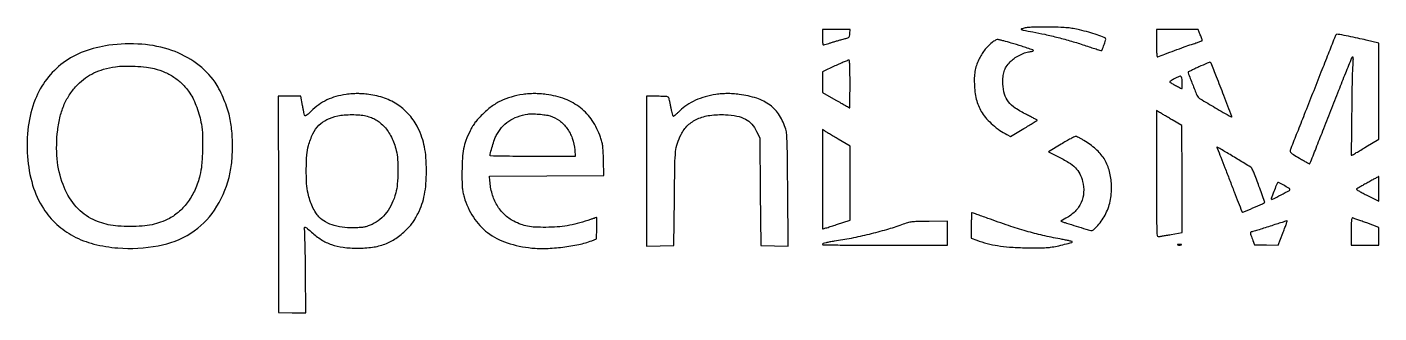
# Model space of a CAD drawing. Extents: x 649 to 2065, y 208 to 508.
import ezdxf

# ---------------------------------------------------------------- set-up
doc = ezdxf.new("R2010")
doc.units = 0

msp = doc.modelspace()

# ---------------------------------------------------------------- linework, layer by layer
for points in [[(1482, 497, 0.011127), (1482.068267, 493.932795, 0.018375), (1482.278586, 491.35, 0.01277), (1482.572376, 489.317256, 0.365517), (1482.948378, 489, 0.065493), (1483.600083, 489.085732, 0.002624), (1485.909896, 489.717156, 0.004577), (1488.640524, 490.506053, 0.003219), (1491.698378, 491.441384, -0.003492), (1495.087725, 492.476091, -0.002638), (1498.823899, 493.566795, -0.002666), (1502.344739, 494.554228, -0.006176), (1505, 495.248498, 0.01136), (1508.55366, 496.217137, 0.119229), (1509.848319, 496.969049, 0.15988), (1510.478546, 498.149989, 0.024988), (1510.807498, 500.807115), (1511.114996, 505), (1496.557498, 505), (1482, 505)], [(1694.5, 506.624577, 0.016985), (1690.494763, 505.626975, 0.678599), (1690.42892, 504.972629, 0.074424), (1692.429581, 504.287188, 0.001651), (1702.5, 502.473427, -0.01128), (1714.970917, 499.978479, -0.00798), (1728.856134, 496.639728, -0.007804), (1743.057812, 492.746859, -0.00893), (1756.503002, 488.572905, 0.001214), (1763.026784, 486.436732, 0.001909), (1768.641305, 484.637041, 0.000465), (1773.561101, 483.085764, 0.076276), (1774.120021, 483, 0.307188), (1775.034939, 483.620673, 0.007251), (1776.973712, 488.70744, 0.009596), (1778.705262, 493.755287, 0.171056), (1778.658592, 495.447311, 0.215967), (1777.280961, 496.807394, 0.007107), (1769.815403, 499.442984, 0.013046), (1761.03969, 502.148704, 0.010575), (1751.5, 504.603209, 0.013548), (1744.800748, 505.986248, 0.020468), (1738.899716, 506.79113, 0.01508), (1731.781197, 507.250708, 0.004094), (1720.5, 507.545508, 0.004301), (1711.155692, 507.632753, 0.009035), (1703.895721, 507.506884, 0.011241), (1698.324274, 507.18401, 0.032455)], [(1832, 490.393011, 0.0036), (1832.052977, 483.034638, 0.018519), (1832.262595, 478.9626, 0.030859), (1832.614874, 476.634295, 0.467459), (1833.25, 476.300098, -0.006198), (1840.785574, 479.290519, -0.002706), (1850.854419, 483.080133, -0.00271), (1860.988007, 486.769309, -0.006033), (1868.75, 489.442348, 0.002464), (1873.063435, 490.893433, 0.004054), (1876.695312, 492.168172, 0.000696), (1879.877771, 493.319248, 0.315469), (1880, 493.493695, 0.08603), (1879.95791, 493.73651, 0.00089), (1879.371733, 495.367347, 0.002831), (1878.680962, 497.245155, 0.001832), (1877.861217, 499.411016), (1875.722435, 505), (1853.861217, 505), (1832, 505)], [(2019.070009, 497.75, -0.000776), (2018.380819, 495.996863, -0.000004), (2011.791029, 479.310469, -0.000019), (2004.277413, 460.287361, -0.000012), (1995.526934, 438.136705, 0.000047), (1986.779045, 415.988109, 0.000073), (1979.273554, 396.971775, 0.000017), (1972.689711, 380.281788, 0.003096), (1972.020336, 378.553487, 0.18261), (1972.017282, 377.086703, 0.12514), (1972.97847, 375.706001, 0.0416), (1975.467134, 373.889512, 0.004255), (1981.731972, 370.143926, 0.003083), (1985.800346, 367.791897, 0.005073), (1989.273354, 365.858949, 0.001067), (1992.322729, 364.210496, 0.331071), (1992.581938, 364.248604, 0.102763), (1992.764541, 364.526958, 0.000019), (1999.165643, 380.753287, 0.000433), (2006.2378, 398.728312, 0.000262), (2014.581255, 420.021461, -0.000824), (2022.97117, 441.362518, -0.001332), (2030.190878, 459.496929, -0.000188), (2036.654297, 475.589196, -0.095279), (2037.241036, 476.5, -0.5916), (2037.607507, 476.402544, -0.047391), (2037.794045, 475.149051, -0.023791), (2037.806449, 472.871683, -0.007665), (2037.612515, 469.5, 0.014048), (2036.879545, 453.109702, 0.001567), (2036.37624, 415.724048, 0.000145), (2035.953402, 373.602068, 0.574071), (2036.61801, 373.205241, 0.008027), (2037.276274, 373.582183, 0.000109), (2041.279978, 375.962151, 0.000309), (2045.916577, 378.723575, 0.000203), (2051.25, 381.907403), (2065, 390.123141), (2065, 440.386366), (2065, 490.649592), (2051.75, 493.864265, 0.006096), (2042.822162, 495.915389, 0.004607), (2032.971856, 497.957518, 0.002834), (2023.846945, 499.708051, 0.045558), (2020.725249, 499.998633, 0.195677), (2020.369183, 499.854469, 0.04129), (2019.919438, 499.338661, 0.037482), (2019.463878, 498.611422, 0.027928)], [(734.674045, 488.45524, 0.055835), (708.714284, 481.910667, 0.069092), (686.811179, 470.044989, 0.071983), (669.646751, 453.127312, 0.068149), (657.600581, 431.734064, 0.062242), (650.28957, 403.388439, 0.050799), (649.456118, 372.049442, 0.051858), (654.889379, 341.94284, 0.073983), (666.19101, 317.291445, 0.0629), (680.167426, 300.805315, 0.063849), (697.738461, 288.408098, 0.059386), (719.015005, 280.197715, 0.043736), (743.968314, 276.113577, 0.063343), (786.363644, 278.307443, 0.096636), (820.598618, 291.621083, 0.104699), (845.464033, 315.838842, 0.085589), (860.606341, 349.820367, 0.036589), (863.35502, 365.340633, 0.025735), (864.253714, 383.057502, 0.025714), (863.327069, 400.795857, 0.036221), (860.554699, 416.383211, 0.025326), (858.011643, 424.631331, 0.016229), (854.273266, 433.932398, 0.016316), (850.018744, 442.802022, 0.029893), (845.900204, 449.678214, 0.086608), (826.589215, 469.50562, 0.072716), (800.54058, 483.087746, 0.065927), (769.26991, 489.550169, 0.05193)], [(1659.719604, 491.273719, 0.025157), (1655.448708, 487.357474, 0.028959), (1651.801505, 483.203131, 0.028968), (1648.659692, 478.656386, 0.025202), (1645.90235, 473.564991, 0.030947), (1643.347396, 467.243178, 0.039133), (1641.824927, 461.127296, 0.035259), (1641.178336, 454.360436, 0.019131), (1641.291074, 446, 0.02321), (1642.120114, 437.58079, 0.033433), (1643.690528, 430.263368, 0.036308), (1646.090786, 423.704763, 0.036501), (1649.411028, 417.574523, 0.043607), (1654.115449, 411.4691, 0.026754), (1660.617902, 405.11793, 0.026301), (1667.969525, 399.322925, 0.034511), (1675.273316, 394.885453), (1679.046632, 392.935563), (1692.995312, 401.217781, 0.002624), (1698.339758, 404.429177, 0.004289), (1702.832366, 407.213973, 0.000817), (1706.747654, 409.696606, 0.28227), (1706.895646, 410, 0.249637), (1706.705352, 410.286892, 0.001311), (1703.638096, 411.935688, 0.005282), (1700.084312, 413.786036, 0.003273), (1695.874002, 415.887449, -0.032126), (1684.083692, 422.647825, -0.082056), (1676.890682, 429.329947, -0.096434), (1672.895919, 437.269081, -0.056816), (1671.19391, 447.78895, -0.027972), (1671.262908, 455.421682, -0.061574), (1672.35123, 461.143475, -0.068338), (1674.706748, 466.052091, -0.04206), (1678.683115, 471.092311, -0.050994), (1682.804537, 474.684341, -0.033666), (1688.173871, 477.959092, -0.033757), (1693.906095, 480.470081, -0.053062), (1699.124204, 481.743485, 0.016646), (1700.609655, 481.99331, 0.026225), (1701.861485, 482.316089, 0.024055), (1702.800879, 482.662073, 0.301085), (1703, 482.962769, 0.324241), (1702.529043, 483.612663, 0.000768), (1690.784324, 487.440715, 0.004973), (1679.874086, 490.858712, 0.013226), (1672, 493.014228, -0.001284), (1670.15893, 493.471254, -0.001345), (1668.348229, 493.930861, -0.001289), (1666.786555, 494.336023, -0.005972), (1665.887587, 494.58324, 0.16482), (1664.979382, 494.541075, 0.029852), (1663.424701, 493.822822, 0.028844), (1661.607462, 492.708309, 0.021001)], [(1495.25, 466.81903), (1482, 460.768264), (1482, 449.963512), (1482, 439.15876), (1496.10549, 431.07938, 0.001129), (1501.541603, 427.981949, 0.001824), (1506.18338, 425.373318, 0.00027), (1510.310976, 423.076344, 0.127503), (1510.60549, 423, 0.409313), (1510.767211, 423.159033, 0.000245), (1510.884113, 430.34375, 0.002466), (1510.97165, 438.41375, 0.001479), (1511, 448, 0.002113), (1510.946617, 460.629511, 0.010409), (1510.738151, 467.749383, 0.009316), (1510.421425, 472.351095, 0.403907), (1509.75, 472.934898, 0.084976), (1508.873436, 472.737426, 0.002005), (1504.975, 471.111507, 0.004366), (1500.417923, 469.142358, 0.002943)], [(1876.5, 465.825876, 0.000927), (1872.263168, 463.878841, 0.001479), (1868.649658, 462.197145, 0.000278), (1865.4672, 460.702425, 0.077787), (1865.222239, 460.536662, 0.306722), (1865.036324, 459.725851, 0.000704), (1869.7254, 447.680429, 0.001763), (1874.256883, 436.207565, 0.089322), (1875.530426, 434.166554, 0.075096), (1877.699396, 432.395121, 0.000895), (1893.505418, 423.06708, 0.000284), (1910.052151, 413.354425, 0.341303), (1910.781295, 413.447961, 0.295671), (1910.860921, 413.820745, 0.000043), (1902.503535, 435.717391, 0.001153), (1894.916419, 455.45413, 0.002922), (1889.286727, 469.75, 0.207994), (1888.510664, 470.517215, 0.168388), (1887.329616, 470.559608, 0.031507), (1884.924865, 469.652367, 0.00129)], [(782.295916, 464.09397, -0.04078), (793.737093, 460.086303, -0.046951), (803.815487, 454.418701, -0.048045), (812.46728, 447.099906, -0.046468), (819.671237, 438.187494, -0.036725), (823.331377, 431.69742, -0.021751), (826.766154, 423.495428, -0.02104), (829.635121, 414.570267, -0.024252), (831.590056, 405.846303, -0.034932), (832.790584, 394.130792, -0.015141), (832.821989, 378.454277, -0.015011), (831.917861, 362.96249, -0.039487), (830.067113, 352, -0.04292), (825.045582, 337.433228, -0.050359), (817.810509, 324.749496, -0.053846), (808.691307, 314.489652, -0.064309), (798.081282, 307.103098, -0.031492), (788.963354, 303.066685, -0.037598), (779.929174, 300.482231, -0.033228), (769.737952, 299.076809, -0.017654), (757, 298.626911, -0.017665), (744.253042, 299.077405, -0.033293), (734.059661, 300.484938, -0.037646), (725.018213, 303.075381, -0.031369), (715.877003, 307.124801, -0.105339), (698.801228, 321.207321, -0.077978), (686.698351, 342.561594, -0.068228), (680.590183, 369.405087, -0.052406), (681.108555, 399.5, -0.030369), (683.80455, 414.095238, -0.042353), (688.080593, 426.659687, -0.045784), (694.087407, 437.546379, -0.046284), (701.955983, 447.115261, -0.039356), (710.246754, 454.261991, -0.04765), (719.064134, 459.517778, -0.044064), (729.276782, 463.294678, -0.02714), (741.813959, 465.991644, -0.037227), (750.272225, 466.69702, -0.013907), (762.191848, 466.470162, -0.013868), (774.055714, 465.583748, -0.038294)], [(1851.75, 453.884082, 0.010031), (1849.546408, 452.710363, 0.015324), (1847.689063, 451.596707, 0.009822), (1846.218183, 450.610997, 0.244914), (1846, 450.192287, 0.264206), (1846.349557, 449.57694, 0.004543), (1849.811187, 447.555708, 0.010822), (1853.825657, 445.374225, 0.008592), (1858.25, 443.188029, 0.540161), (1858.854165, 443.557416, 0.009349), (1858.913089, 448.152479, 0.015327), (1858.746199, 452.719335, 0.081067), (1858.179715, 455.150113, 0.162026), (1857.551502, 455.878043, 0.185058), (1856.649551, 456.034318, 0.061869), (1855.09558, 455.5228, 0.006944)], [(983.192864, 436.927544, 0.036036), (972.583218, 434.764181, 0.043466), (963.067337, 431.181656, 0.044361), (954.473273, 426.08131, 0.040304), (946.612112, 419.39472, -0.013823), (944.36214, 417.265834, -0.02333), (942.348737, 415.626134, -0.020085), (940.702937, 414.508285, -0.368468), (940.123262, 414.595652, -0.115419), (939.746165, 415.310673, -0.004918), (939.047199, 418.09841, -0.008211), (938.300067, 421.448823, -0.005732), (937.563021, 425.25), (935.788215, 435), (923.889835, 435), (911.991455, 435), (912.245727, 321.75), (912.5, 208.5), (926.841004, 208.221988), (941.182009, 207.943977), (940.732244, 250.721988, 0.001603), (940.505066, 267.280276, 0.002472), (940.191972, 281.594897, 0.000784), (939.840076, 293.990628, 0.073871), (939.524608, 295.75, -0.166924), (939.533999, 297.340787, -0.432637), (940.468972, 297.755465, -0.075062), (942.913755, 296.259805, -0.012006), (947.126793, 292.543098, 0.045887), (957.208102, 284.796352, 0.056873), (967.858611, 279.653472, 0.052359), (980.094626, 276.767736, 0.031464), (995, 275.811341, 0.034548), (1010.787523, 276.884944, 0.055563), (1023.849584, 280.192123, 0.05918), (1035.276048, 286.100445, 0.045928), (1046.107117, 294.989335, 0.014011), (1050.186051, 299.248734, 0.027549), (1053.136662, 302.89261, 0.027676), (1055.66028, 306.827779, 0.014279), (1058.394819, 312, 0.030192), (1062.613639, 322.050659, 0.035496), (1065.328763, 332.012379, 0.031556), (1066.812273, 343.182394, 0.017239), (1067.288814, 357, 0.017221), (1066.812679, 370.81988, 0.031554), (1065.330246, 381.988155, 0.035596), (1062.620836, 391.924226, 0.030634), (1058.417283, 401.904901, 0.062269), (1049.579013, 415.270787, 0.06604), (1037.876419, 425.749593, 0.064305), (1023.559467, 433.021386, 0.054391), (1007.026234, 436.942303, 0.011234), (1000.447389, 437.613762, 0.019969), (995.005704, 437.827799, 0.02023), (989.612577, 437.60616, 0.011895)], [(1168.5, 436.910382, 0.034051), (1155.97564, 434.265654, 0.044956), (1145.088326, 430.092431, 0.045684), (1135.257365, 424.102936, 0.036931), (1125.899654, 416.021832, 0.011122), (1121.37926, 411.288605, 0.02459), (1118.197001, 407.440647, 0.027705), (1115.645325, 403.599992, 0.018547), (1113.14381, 398.954263, 0.02318), (1108.724552, 388.800184, 0.041756), (1106.21123, 380.082198, 0.035825), (1104.96439, 370.207198, 0.012793), (1104.560901, 356, 0.003694), (1104.610001, 345.280879, 0.018249), (1104.902479, 339.25037, 0.028615), (1105.567304, 334.605602, 0.020395), (1106.817633, 329.5, 0.073326), (1116.50354, 308.231264, 0.087717), (1131.468622, 292.125931, 0.082264), (1151.878532, 281.424017, 0.056136), (1177.567561, 276.039213, 0.032618), (1192.659151, 275.597573, 0.021246), (1210.045574, 276.964203, 0.021379), (1226.950744, 279.75618, 0.037976), (1240.5, 283.68674), (1245.5, 285.558827), (1245.782751, 296.779414, 0.002881), (1245.866369, 301.081952, 0.004808), (1245.881052, 304.703953, 0.000929), (1245.857601, 307.864006, 0.411498), (1245.720339, 308, 0.078581), (1245.456831, 307.958329, 0.000377), (1242.851151, 307.110896, 0.001738), (1239.888534, 306.133499, 0.001097), (1236.437588, 304.973262, -0.017147), (1225.230341, 301.601522, -0.023371), (1214.914495, 299.389668, -0.023201), (1204.378295, 298.139656, -0.016529), (1192.5, 297.680457, -0.013345), (1181.293374, 297.916991, -0.034906), (1173.300622, 298.861098, -0.041918), (1166.403582, 300.778421, -0.028144), (1158.900096, 304.050431, -0.074847), (1149.043485, 311.041046, -0.067935), (1141.300334, 320.838258, -0.06419), (1136.133456, 332.892114, -0.055216), (1133.847519, 346.5), (1133.566667, 351.5), (1193.400552, 351.757915), (1253.234438, 352.015829), (1252.787201, 368.257915, 0.004691), (1252.444907, 377.527346, 0.020332), (1251.966991, 383.009955, 0.029992), (1251.146268, 387.33399, 0.020895), (1249.728621, 392.096371, 0.064884), (1241.071112, 409.540003, 0.078319), (1228.664061, 422.949159, 0.076741), (1212.513552, 432.0829, 0.059263), (1192.854266, 436.959042, 0.012582), (1186.195316, 437.624319, 0.019106), (1180.382755, 437.834874, 0.019736), (1174.713343, 437.599656, 0.014776)], [(1370.5, 436.890854, 0.032672), (1359.325539, 434.526111, 0.037813), (1349.106684, 430.802246, 0.040173), (1340.132225, 425.83697, 0.048629), (1332.67, 419.767533, -0.006267), (1330.379122, 417.557325, -0.009435), (1328.322511, 415.694213, -0.004847), (1326.552142, 414.180183, -0.176245), (1326.056847, 414, -0.32801), (1325.691503, 414.268569, -0.006762), (1325.005974, 416.570312, -0.01308), (1324.285223, 419.395556, -0.008083), (1323.579153, 422.75, 0.001729), (1322.892974, 426.228706, 0.002178), (1322.232661, 429.44375, 0.001732), (1321.657726, 432.136073, 0.017393), (1321.374918, 433.25, 0.205775), (1320.604866, 434.184355, 0.082716), (1318.996386, 434.700587, 0.032274), (1315.969506, 434.94623, 0.004113), (1309.432612, 435), (1298, 435), (1298, 356.472543), (1298, 277.945087), (1312.25, 278.222543), (1326.5, 278.5), (1327.04731, 328, -0.001682), (1327.562167, 363.699601, -0.021318), (1328.373438, 377.111484, -0.052649), (1330.211161, 385.808354, -0.038527), (1333.96966, 394.939896, -0.08497), (1341.148921, 404.642793, -0.086191), (1351.114344, 411.348373, -0.073157), (1364.163892, 415.020209, -0.042188), (1380.5, 415.737928, -0.036895), (1392.482701, 414.363817, -0.076087), (1401.354779, 411.227287, -0.088744), (1408.009983, 405.968529, -0.066965), (1413.215096, 398.216748), (1416.5, 391.546265), (1417, 335.023132), (1417.5, 278.5), (1431.808661, 278.222186), (1446.117322, 277.944371), (1445.758027, 336.222186, 0.000764), (1445.499118, 369.876716, 0.005827), (1445.168609, 385.706767, 0.011377), (1444.651215, 395.056155, 0.051658), (1443.669077, 400.415077, 0.069616), (1437.086036, 415.01921, 0.091186), (1427.188493, 425.764245, 0.083072), (1413.351887, 432.946615, 0.048288), (1395.026234, 436.977948, 0.012015), (1388.213167, 437.634058, 0.018884), (1382.337038, 437.835177, 0.019789), (1376.667797, 437.590546, 0.015133)], [(1003.986466, 414.441663, -0.031051), (1009.704389, 412.713259, -0.044084), (1014.499375, 410.433929, -0.043275), (1018.885024, 407.313913, -0.028491), (1023.368422, 403.037213, -0.041869), (1027.190832, 398.19594, -0.030734), (1030.610214, 392.267888, -0.0288), (1033.494801, 385.523614, -0.025664), (1035.713179, 378.229977, -0.045982), (1037.136367, 368.941961, -0.018099), (1037.446615, 355.991335, -0.018126), (1036.817616, 343.030235, -0.045039), (1035.167809, 333.686048, -0.040889), (1031.142486, 322.537954, -0.054542), (1025.638021, 313.296899, -0.059128), (1018.682806, 306.041998, -0.062752), (1010.352814, 300.784328, -0.019511), (1006.45709, 299.143354, -0.036036), (1003.164021, 298.169229, -0.030995), (999.449592, 297.594176, -0.010878), (994.061972, 297.217124, -0.034781), (981.712166, 297.481665, -0.048039), (970.824635, 299.541196, -0.054758), (961.748868, 303.296961, -0.076812), (954.805505, 308.631376, -0.052218), (951.385864, 313.05544, -0.028491), (948.11269, 319.093827, -0.026967), (945.308055, 325.998402, -0.027819), (943.296105, 333.094064, -0.042009), (941.839216, 343.684962, -0.015754), (941.520848, 358.679359, -0.015481), (942.132796, 373.511503, -0.04878), (943.81219, 383.313952, -0.044949), (948.465167, 395.789126, -0.082569), (954.674065, 404.642508, -0.088002), (963.113807, 410.653476, -0.057305), (974.466791, 414.527527, -0.033641), (981.28049, 415.537155, -0.020692), (989.388275, 415.849218, -0.02075), (997.420984, 415.492307, -0.036407)], [(1196.764093, 414.477416, -0.08628), (1206.562033, 409.613194, -0.077524), (1214.566244, 401.572405, -0.072951), (1220.109666, 390.995252, -0.063448), (1222.724074, 378.751241), (1223.290074, 372), (1178.645037, 372, -0.001763), (1161.525914, 372.060366, -0.00294), (1147.11448, 372.246761, -0.000348), (1134.337071, 372.496086, -0.408307), (1134, 372.840037, -0.066976), (1134.418771, 375.952283, -0.007503), (1136.414568, 382.827832, -0.009442), (1138.658912, 389.682914, -0.033447), (1140.469605, 393.940018, -0.061619), (1146.110002, 402.325848, -0.064891), (1153.536793, 408.918993, -0.062056), (1162.708539, 413.60626, -0.049216), (1173.5, 416.363454, -0.04382), (1178.137045, 416.661607, -0.014381), (1184.975558, 416.304765, -0.014629), (1191.860571, 415.543294, -0.037334)], [(1832, 354.081559, 0.000476), (1832.039098, 313.019667, 0.006143), (1832.256632, 297.690211, 0.007871), (1832.621006, 289.064174, 0.396824), (1833.75, 287.99689, 0.038152), (1834.921165, 288.084291, 0.002256), (1838.439922, 288.635081, 0.003392), (1842.626802, 289.338997, 0.002493), (1847.258246, 290.173825), (1859.016493, 292.353871), (1858.758246, 348.378826), (1858.5, 404.403781), (1848.5, 410.286649, -0.000569), (1844.43317, 412.685341, -0.000618), (1840.482812, 415.027985, -0.00058), (1837.103055, 417.043206, -0.003029), (1835.25, 418.166318), (1832, 420.163119)], [(1482, 348.11501, 0.000727), (1482.02906, 328.131473, 0.001213), (1482.118793, 311.308784, 0.000059), (1482.238104, 296.164974, 0.411873), (1482.404402, 296, 0.075777), (1482.717901, 296.047786, 0.000207), (1486.830593, 297.333271, 0.001256), (1491.471586, 298.798811, 0.000783), (1496.904402, 300.538796), (1511, 305.077593), (1511, 343.836284), (1511, 382.594975), (1498.75, 389.984151, -0.000392), (1493.894255, 392.918324, -0.000505), (1489.4375, 395.622333, -0.000384), (1485.7053, 397.895827, -0.004435), (1484.25, 398.801673), (1482, 400.23002)], [(1732.267368, 384.910839), (1719.034736, 376.891971), (1728.767368, 372.004106, -0.022282), (1739.893408, 365.781025, -0.059325), (1746.99697, 360.117917, -0.075429), (1751.571388, 353.826397, -0.056887), (1754.622398, 345.828695, -0.079221), (1755.690436, 334.338091, -0.08984), (1753.013026, 323.612474, -0.088352), (1746.690199, 314.371896, -0.073764), (1737.190648, 307.191984), (1731.881296, 304.291809), (1734.690648, 303.192963, 0.017227), (1737.742631, 302.118878, 0.000845), (1747.955649, 298.934389, 0.001326), (1757.910751, 295.877684, 0.007513), (1763.243693, 294.342826, 0.256644), (1765.863617, 294.976295, 0.026877), (1770.452491, 299.639396, 0.031098), (1775.153907, 305.678886, 0.033819), (1778.926748, 312.093482, 0.034114), (1781.979653, 319.398476, 0.037144), (1783.90877, 326.84763, 0.03492), (1784.79188, 334.892184, 0.024591), (1784.704076, 343.99606, 0.054689), (1782.331228, 357.979743, 0.073318), (1777.051055, 369.686094, 0.070143), (1768.406359, 379.740344, 0.04526), (1755.976006, 388.80581, 0.010426), (1753.167495, 390.409427, 0.013443), (1750.520419, 391.757633, 0.011231), (1748.272357, 392.766221, 0.105262), (1747.236842, 392.964853, 0.114542), (1746.086496, 392.673175, 0.004298), (1742.123112, 390.584489, 0.007569), (1737.463481, 387.985759, 0.005233)], [(1895.240216, 381.404508, -0.043084), (1895.609781, 380.657827, -0.000142), (1899.363057, 371.071949, -0.000791), (1903.590407, 360.215673, -0.000495), (1908.504158, 347.5, 0.000364), (1913.408445, 334.798864, 0.000586), (1917.605587, 323.990264, 0.000081), (1921.350608, 314.384027, 0.041771), (1921.633048, 313.807283, 0.372995), (1922.461776, 313.534587, 0.00126), (1933.035132, 317.988111, 0.002764), (1943.105441, 322.325477, 0.108041), (1945.064362, 323.74618, 0.277304), (1945.261556, 324.788009, 0.000586), (1939.347859, 340.734629, 0.002356), (1933.804931, 355.415957, 0.046999), (1931.67985, 359.708997, 0.117025), (1930.717007, 360.669595, 0.000511), (1918.189308, 368.354139, 0.002842), (1905.969389, 375.737557, 0.004749), (1895.595492, 381.792533, 0.048267), (1895.281495, 381.933649, 0.297144), (1895.11802, 381.891601, 0.283321), (1895.085431, 381.721416, 0.045715)], [(1958.662752, 344.263338, 0.044984), (1957.388348, 341.714656, 0.004193), (1954.874954, 335.14459, 0.001106), (1952.207557, 327.944237, 0.292423), (1952.344275, 327.322391, 0.324716), (1953.537758, 327.13291, 0.002684), (1962.428747, 331.715056, 0.002602), (1971.282519, 336.397121, 0.365285), (1971.6916, 337.4252, 0.1844), (1970.543054, 338.826903, 0.009078), (1965.206109, 341.752769, 0.006826), (1959.681337, 344.556899, 0.385921)], [(2053.264068, 344.608963, 0.001746), (2048.913195, 342.16983, 0.002644), (2045.146581, 340.014561, 0.001001), (2041.922607, 338.138469, 0.064183), (2041.408187, 337.74152, 0.486903), (2041.456628, 337.342576, 0.004105), (2044.52645, 335.52106, 0.009895), (2048.295771, 333.424889, 0.005765), (2052.894118, 331.053077), (2065, 324.984584), (2065, 337.992292, 0.001801), (2064.982047, 342.975209, 0.00303), (2064.926562, 347.157903, 0.000385), (2064.852311, 350.852817, 0.492185), (2064.75, 350.928228, 0.055824), (2064.558479, 350.849256, 0.000086), (2061.272883, 349.042338, 0.000693), (2057.589707, 347.009296, 0.000428)], [(1638, 299.621925), (1638, 286.24385), (1643.75, 284.162685, 0.023646), (1654.582638, 280.811876, 0.023941), (1665.638816, 278.514984, 0.020798), (1678.162346, 277.063681, 0.011484), (1693.550978, 276.281036, 0.005445), (1701.971464, 276.13822, 0.006947), (1709.734584, 276.198953, 0.00757), (1716.349414, 276.44286, 0.020183), (1721.050978, 276.878315, 0.018792), (1727.87458, 278.051706, 0.011664), (1735.786634, 279.9143, 0.004525), (1743.38701, 281.965328, 0.573746), (1743.590766, 282.742567, 0.143298), (1743.187433, 282.963297, 0.001201), (1739.658535, 283.729047, 0.004131), (1735.580561, 284.568514, 0.002634), (1730.824579, 285.480664, -0.011365), (1712.875763, 289.249124, -0.012325), (1695.599124, 293.740283, -0.011111), (1677.098625, 299.487384, -0.006628), (1655.340456, 307.102647, 0.001101), (1649.103307, 309.363322, 0.001749), (1643.754331, 311.267653, 0.000358), (1639.04098, 312.923338, 0.084474), (1638.590456, 313, 0.399149), (1638.350951, 312.772569, 0.0019), (1638.173446, 309.070191, 0.00689), (1638.042439, 304.751666, 0.004137)], [(1565, 300.328761, -0.015558), (1549.145756, 295.176152, -0.01084), (1530.968249, 290.312539, -0.010688), (1512.207172, 286.149005, -0.013211), (1494.562746, 283.1095, 0.00795), (1489.786317, 282.338334, 0.014151), (1485.886297, 281.530399, 0.00911), (1482.814778, 280.743518, 0.250032), (1482.229413, 280.188239, 0.504579), (1482.694313, 279.5271, 0.001276), (1495.882774, 279.25302, 0.003762), (1514.656655, 279.05208, 0.000795), (1547.416667, 279), (1613, 279), (1613, 291.5), (1613, 304), (1593.75, 303.873251, 0.002847), (1581.165162, 303.718735, 0.02618), (1575.71878, 303.335118, 0.042144), (1571.32779, 302.413405, 0.013551)], [(1951, 298.881858, -0.00267), (1944.162857, 296.659006, -0.003883), (1938.106767, 294.777489, -0.001977), (1932.95727, 293.24358, -0.065372), (1931.682612, 293.044418, 0.203049), (1930.69761, 292.59852, 0.226512), (1930.391939, 291.608803, 0.052095), (1930.939327, 289.465499, 0.004173), (1933.012122, 284), (1934.761847, 279.5), (1947.130923, 279.249582), (1959.5, 278.999165), (1964.348982, 291.567267, 0.002939), (1966.183035, 296.405452, 0.00483), (1967.671062, 300.522731, 0.000978), (1968.929432, 304.135294, 0.321978), (1968.848982, 304.405125, 0.243751), (1968.541952, 304.460954, 0.000448), (1963.461888, 302.89394, 0.003036), (1957.734634, 301.08349, 0.001858)], [(2036, 293.606989), (2036, 279), (2050.5, 279), (2065, 279), (2065, 288.333368), (2065, 297.666737), (2052.25, 302.263786, -0.000293), (2047.238564, 304.073995, -0.000402), (2042.73125, 305.709195, -0.000257), (2038.944225, 307.088737, -0.004764), (2037.75, 307.537406, 0.342607), (2036.809141, 307.255376, 0.124244), (2036.268372, 305.870162, 0.028915), (2036.041528, 302.497382, 0.002336)], [(1854.25, 279.310674, 0.039571), (1855.047266, 279.168469, 0.024357), (1856, 279.122029, 0.024357), (1856.952734, 279.168469, 0.039571), (1857.75, 279.310674, 0.161593), (1858.00914, 279.478988, 0.542911), (1857.957813, 279.633659, 0.052887), (1857.251983, 279.740287, 0.011065), (1856, 279.767997, 0.011065), (1854.748017, 279.740287, 0.052887), (1854.042187, 279.633659, 0.542911), (1853.99086, 279.478988, 0.161593)]]:
    msp.add_lwpolyline(points, format="xyb", close=True)

doc.saveas('drawing.dxf')
